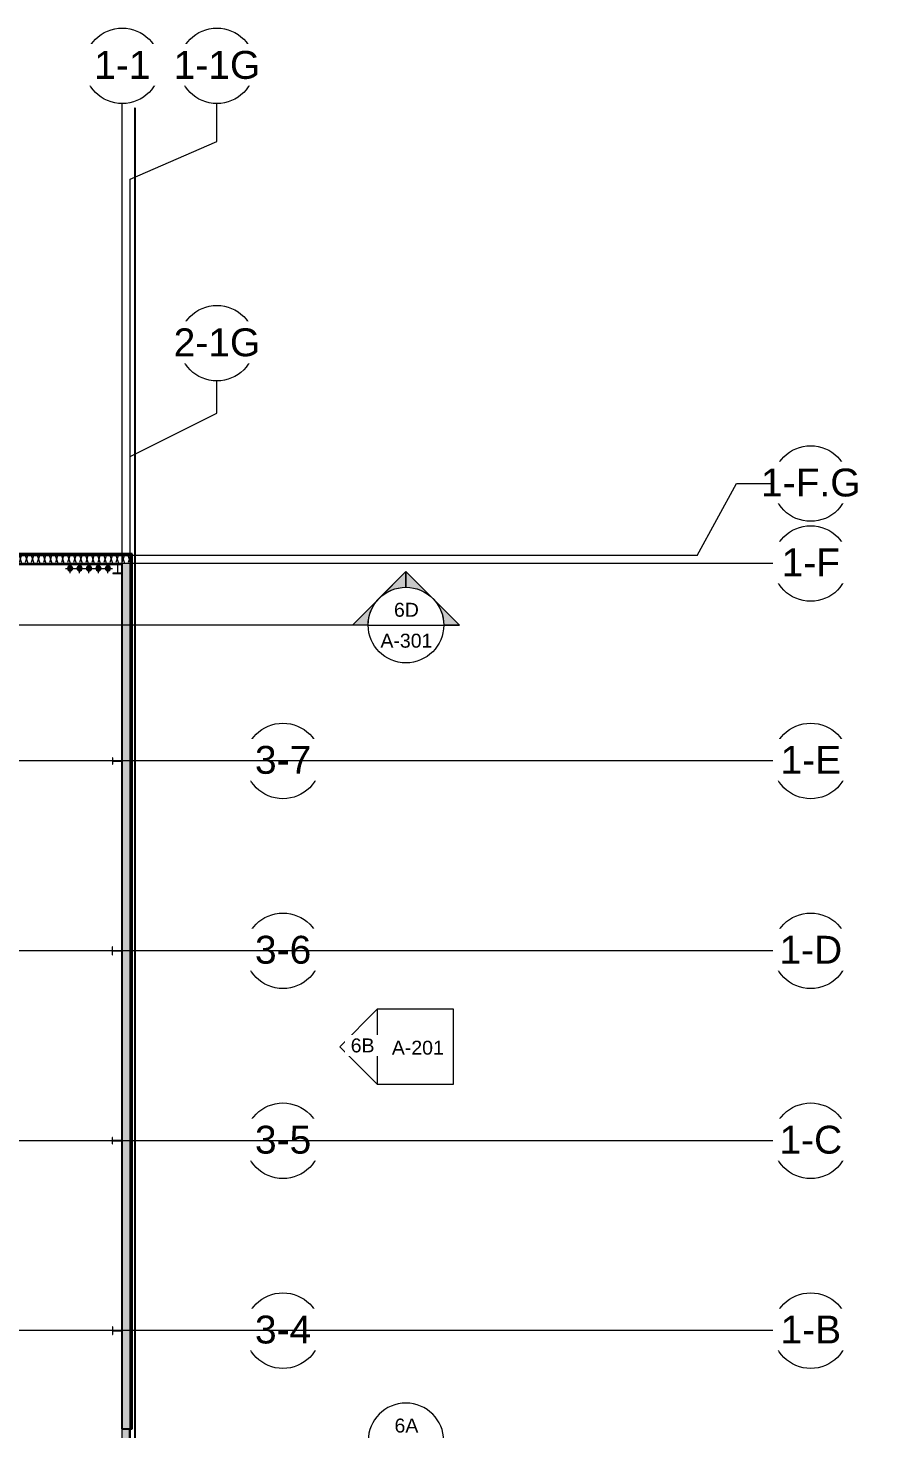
# Model space of a CAD drawing. Header units: inches. Extents: x 25369 to 33161, y -23509 to -20274.
# Drawn here: x 32081 to 33159, y -22234 to -20454 of the extents above; entities that cross this region are included whole.
import ezdxf

# ---------------------------------------------------------------- set-up
doc = ezdxf.new("R2010")
doc.units = ezdxf.units.IN
doc.header["$MEASUREMENT"] = 0
doc.linetypes.add('Grid Line 1_2_', pattern=[0.875, 0.5, -0.125, 0.125, -0.125])
doc.linetypes.add('Hidden', pattern=[0.28125, 0.1875, -0.09375])
for name, color, linetype, lineweight in [('A-PROP-SBCK', 71, 'Hidden', 25), ('A-WALL', 113, 'Continuous', 9), ('A-WALL-PATT', 111, 'Continuous', 25), ('E-POWR-CNTR', 130, 'Continuous', 9), ('E-POWR-RISE', 130, 'Continuous', 9), ('G-ANNO-SYMB', 111, 'Continuous', 9), ('S-BEAM', 12, 'Continuous', 9), ('S-COLS', 52, 'Continuous', 9), ('S-GRID', 1, 'Continuous', 9), ('S-GRID-IDEN', 1, 'Continuous', 9)]:
    doc.layers.add(name, color=color, linetype=linetype, lineweight=lineweight)
doc.styles.add('Arial', font='arial.ttf', dxfattribs={"height": 35.407186})
doc.styles.add('Arial_1', font='arial.ttf', dxfattribs={"height": 17.703593})
pattern_1 = [(45, (5929.126, 0), (-19.00703, 19.00703), []), (45, (5929.126, 28.8), (-19.00703, 19.00703), [])]
pattern_2 = [(161.57, (5930.086, 0.96), (-7.6802237, -0.0009796), [0, -54.643, 6.067, 0]), (18.43, (5928.166, 0.96), (-7.6802237, 0.0009796), [0, -54.643, 6.067, 0]), (108.43, (5930.086, 0.96), (3.8382953, -19.20136532), [18.211, -42.499]), (71.57, (5928.166, 0.96), (3.8382953, 19.20136532), [18.211, -42.499])]
pattern_3 = [(0, (5929.126, 0), (0, 24), []), (90, (5929.126, 0), (-24, 1e-15), [])]

# ---------------------------------------------------------------- blocks, each defined once
blk = doc.blocks.new('Girt_Z - 10_D-1236892-Overall Floor Plan')
at = {"layer": 'S-BEAM'}
for points in [[(26280.7, -22359.6), (26280.7, -22233.7), (26271.4, -22233.7), (26271.4, -22359.6), (26276.2, -22359.6)], [(26281.4, -22359.6), (26281.4, -22233.7), (26280.8, -22233.7), (26280.8, -22359.6)]]:
    blk.add_hatch(color=256, dxfattribs=at).paths.add_polyline_path(points, flags=0)
for p, q in [((26271.4, -22347.6), (26271.4, -22233.7)), ((26280.7, -22359.6), (26280.7, -22233.7)), ((26280.8, -22359.6), (26280.8, -22233.7)), ((26281.4, -22233.7), (26281.4, -22359.6)), ((26271.4, -22359.1), (26271.4, -22348)), ((26280.7, -22359.6), (26271.4, -22359.6)), ((26280.8, -22359.6), (26280.7, -22359.6)), ((26281.4, -22359.6), (26280.8, -22359.6))]:
    blk.add_line(p, q, dxfattribs=at)
blk = doc.blocks.new('Grid - Grid Head - Circle-14747-Overall Floor Plan')
at = {"layer": 'S-GRID-IDEN'}
blk.add_circle((0, 0), 0.25, dxfattribs=at)
blk = doc.blocks.new('Section - Section Head - Filled-1526-Overall Floor Plan')
at = {"layer": 'G-ANNO-SYMB'}
h = blk.add_hatch(color=256, dxfattribs=at)
edge = h.paths.add_edge_path(flags=0)
edge.add_line((-0.4268, 0.1768), (-0.25, 0.3536))
edge.add_line((-0.25, 0.3536), (-0.25, 0.25))
edge.add_arc((-0.25, 0), 0.25, 90, 135)
h = blk.add_hatch(color=256, dxfattribs=at)
edge = h.paths.add_edge_path(flags=0)
edge.add_arc((-0.25, 0), 0.25, 45, 90)
edge.add_line((-0.25, 0.25), (-0.25, 0.3536))
edge.add_line((-0.25, 0.3536), (-0.0732, 0.1768))
h = blk.add_hatch(color=256, dxfattribs=at)
edge = h.paths.add_edge_path(flags=0)
edge.add_arc((-0.25, 0), 0.2503, 137.9216, 180)
edge.add_line((-0.5003, 0), (-0.6036, 0))
edge.add_line((-0.6036, 0), (-0.4358, 0.1678))
h = blk.add_hatch(color=256, dxfattribs=at)
edge = h.paths.add_edge_path(flags=0)
edge.add_line((-0.0642, 0.1678), (0.1036, 0))
edge.add_line((0.1036, 0), (0.0003, 0))
edge.add_arc((-0.25, 0), 0.2503, 0, 42.0784)
for p, q in [((-0.25, 0.3536), (-0.6036, 0)), ((-0.25, 0.3536), (-0.4268, 0.1768)), ((-0.25, 0.3536), (0.1036, 0)), ((-0.25, 0.25), (-0.25, 0.3536)), ((-0.0732, 0.1768), (-0.25, 0.3536)), ((-0.25, 0.3536), (-0.25, 0.25)), ((-0.4358, 0.1678), (-0.6036, 0)), ((0.1036, 0), (-0.0642, 0.1678)), ((-0.6036, 0), (-0.5003, 0)), ((0.0003, 0), (0.1036, 0)), ((-0.5, 0), (-0.6036, 0)), ((0, 0), (0.1036, 0))]:
    blk.add_line(p, q, dxfattribs=at)
for radius, start, end in [(0.25, 360, 180), (0.25, 90, 135), (0.25, 45, 90), (0.2503, 137.9216, 180), (0.2503, 0, 42.0784), (0.25, 180, 360)]:
    blk.add_arc((-0.25, 0), radius, start, end, dxfattribs=at)
blk = doc.blocks.new('Elevation - Detail Number-93309-Overall Floor Plan')
at = {"layer": 'G-ANNO-SYMB'}
for p, q in [((-0.25, -0.25), (-0.25, 0.25)), ((-0.25, 0.25), (0.25, 0.25)), ((0.25, 0.25), (0.25, -0.25)), ((0.25, -0.25), (-0.25, -0.25))]:
    blk.add_line(p, q, dxfattribs=at)
blk = doc.blocks.new('Elevation - Detail Number-93036-Overall Floor Plan')
at = {"layer": 'G-ANNO-SYMB'}
for p, q in [((0, 0.25), (-0.25, 0)), ((0.25, 0), (0, 0.25)), ((-0.25, 0), (0.25, 0))]:
    blk.add_line(p, q, dxfattribs=at)

msp = doc.modelspace()

# ---------------------------------------------------------------- hatches: boundary and pattern name
at = {"layer": 'A-WALL'}
for points in [[(32213, -21123.3), (32213, -21121.8), (31910.1, -21121.8), (31910.1, -21123.3), (32211.5, -21123.3)], [(32199.8, -22233.7), (32200.5, -22233.7), (32200.5, -21135.1), (32199.8, -21135.1), (32199.8, -22104.4)]]:
    msp.add_hatch(color=256, dxfattribs=at).paths.add_polyline_path(points, flags=0)
at = {"layer": 'A-WALL', "lineweight": 5}
for points in [[(32213, -22233.7), (32213, -21123.3), (32211.5, -21123.3), (32211.5, -22233.7)], [(32200.5, -21135.1), (32200.5, -21134.3), (31910.1, -21134.3), (31910.1, -21135.1), (32199.8, -21135.1)]]:
    msp.add_hatch(color=256, dxfattribs=at).paths.add_polyline_path(points, flags=0)
at = {"layer": 'A-WALL-PATT', "lineweight": 9}
h = msp.add_hatch(dxfattribs=at)
h.set_pattern_fill('FP_18', color=256, style=0, pattern_type=2)
h.set_pattern_definition(pattern_3)
h.paths.add_polyline_path([(32211.5, -21124.3), (32211.5, -21123.3), (31910.1, -21123.3), (31910.1, -21124.3), (32210.5, -21124.3)], flags=0)
h = msp.add_hatch(dxfattribs=at)
h.set_pattern_fill('FP_16', color=256, style=0, pattern_type=2)
h.set_pattern_definition(pattern_2)
h.paths.add_polyline_path([(32210.5, -21134.3), (32210.5, -21124.3), (31910.1, -21124.3), (31910.1, -21134.3), (32205.4, -21134.3)], flags=0)
h = msp.add_hatch(dxfattribs=at)
h.set_pattern_fill('FP_18', color=256, style=0, pattern_type=2)
h.set_pattern_definition(pattern_3)
h.paths.add_polyline_path([(32211.5, -22233.7), (32211.5, -21124.3), (32210.5, -21124.3), (32210.5, -22233.7)], flags=0)
h = msp.add_hatch(dxfattribs=at)
h.set_pattern_fill('FP_16', color=256, style=0, pattern_type=2)
h.set_pattern_definition(pattern_2)
h.paths.add_polyline_path([(32210.5, -22233.7), (32210.5, -21134.3), (32200.5, -21134.3), (32200.5, -22233.7)], flags=0)
at = {"layer": 'E-POWR-RISE'}
for points in [[(32134.2, -21143.8), (32135.1, -21143.7), (32135.9, -21143.3), (32136.6, -21142.8), (32137.1, -21142.1), (32137.4, -21141.3), (32137.6, -21140.5), (32137.4, -21139.6), (32137.1, -21138.8), (32136.6, -21138.1), (32135.9, -21137.6), (32135.1, -21137.3), (32134.2, -21137.2), (32133.4, -21137.3), (32132.6, -21137.6), (32131.9, -21138.1), (32131.4, -21138.8), (32131, -21139.6), (32130.9, -21140.5), (32131, -21141.3), (32131.4, -21142.1), (32131.9, -21142.8), (32132.6, -21143.3), (32133.4, -21143.7)], [(32146.2, -21143.8), (32147.1, -21143.7), (32147.9, -21143.3), (32148.6, -21142.8), (32149.1, -21142.1), (32149.4, -21141.3), (32149.6, -21140.5), (32149.4, -21139.6), (32149.1, -21138.8), (32148.6, -21138.1), (32147.9, -21137.6), (32147.1, -21137.3), (32146.2, -21137.2), (32145.4, -21137.3), (32144.6, -21137.6), (32143.9, -21138.1), (32143.4, -21138.8), (32143, -21139.6), (32142.9, -21140.5), (32143, -21141.3), (32143.4, -21142.1), (32143.9, -21142.8), (32144.6, -21143.3), (32145.4, -21143.7)], [(32158.2, -21143.8), (32159.1, -21143.7), (32159.9, -21143.3), (32160.6, -21142.8), (32161.1, -21142.1), (32161.4, -21141.3), (32161.6, -21140.5), (32161.4, -21139.6), (32161.1, -21138.8), (32160.6, -21138.1), (32159.9, -21137.6), (32159.1, -21137.3), (32158.2, -21137.2), (32157.4, -21137.3), (32156.6, -21137.6), (32155.9, -21138.1), (32155.4, -21138.8), (32155, -21139.6), (32154.9, -21140.5), (32155, -21141.3), (32155.4, -21142.1), (32155.9, -21142.8), (32156.6, -21143.3), (32157.4, -21143.7)], [(32170.2, -21143.8), (32171.1, -21143.7), (32171.9, -21143.3), (32172.6, -21142.8), (32173.1, -21142.1), (32173.4, -21141.3), (32173.6, -21140.5), (32173.4, -21139.6), (32173.1, -21138.8), (32172.6, -21138.1), (32171.9, -21137.6), (32171.1, -21137.3), (32170.2, -21137.2), (32169.4, -21137.3), (32168.6, -21137.6), (32167.9, -21138.1), (32167.4, -21138.8), (32167, -21139.6), (32166.9, -21140.5), (32167, -21141.3), (32167.4, -21142.1), (32167.9, -21142.8), (32168.6, -21143.3), (32169.4, -21143.7)], [(32182.2, -21143.8), (32183.1, -21143.7), (32183.9, -21143.3), (32184.6, -21142.8), (32185.1, -21142.1), (32185.4, -21141.3), (32185.6, -21140.5), (32185.4, -21139.6), (32185.1, -21138.8), (32184.6, -21138.1), (32183.9, -21137.6), (32183.1, -21137.3), (32182.2, -21137.2), (32181.4, -21137.3), (32180.6, -21137.6), (32179.9, -21138.1), (32179.4, -21138.8), (32179, -21139.6), (32178.9, -21140.5), (32179, -21141.3), (32179.4, -21142.1), (32179.9, -21142.8), (32180.6, -21143.3), (32181.4, -21143.7)]]:
    msp.add_hatch(color=256, dxfattribs=at).paths.add_polyline_path(points, flags=0)
at = {"layer": 'S-COLS'}
h = msp.add_hatch(dxfattribs=at)
h.set_pattern_fill('FP_13', color=256, style=0, pattern_type=2)
h.set_pattern_definition(pattern_1)
h.paths.add_polyline_path([(32200.5, -21146.8), (32200.5, -21146.4), (32195.4, -21146.4), (32194.9, -21146.2), (32194.7, -21145.7), (32194.7, -21135.4), (32194.9, -21134.9), (32195.4, -21134.7), (32200.5, -21134.7), (32200.5, -21134.3), (32188.5, -21134.3), (32188.5, -21134.7), (32193.7, -21134.7), (32194.2, -21134.9), (32194.4, -21135.4), (32194.4, -21145.7), (32194.2, -21146.2), (32193.7, -21146.4), (32188.5, -21146.4), (32188.5, -21146.8)], flags=0)
h = msp.add_hatch(dxfattribs=at)
h.set_pattern_fill('FP_13', color=256, style=0, pattern_type=2)
h.set_pattern_definition(pattern_1)
h.paths.add_polyline_path([(32188.5, -21389.1), (32188.5, -21385.9), (32188.7, -21385.4), (32189.1, -21385.2), (32199.4, -21385.2), (32199.9, -21385.4), (32200.1, -21385.9), (32200.1, -21389.1), (32200.5, -21389.1), (32200.5, -21381.1), (32200.1, -21381.1), (32200.1, -21384.2), (32199.9, -21384.7), (32199.4, -21384.9), (32189.1, -21384.9), (32188.7, -21384.7), (32188.5, -21384.2), (32188.5, -21381.1), (32188, -21381.1), (32188, -21389.1)], flags=0)
h = msp.add_hatch(dxfattribs=at)
h.set_pattern_fill('FP_13', color=256, style=0, pattern_type=2)
h.set_pattern_definition(pattern_1)
h.paths.add_polyline_path([(32200.1, -21631.3), (32200.5, -21631.3), (32200.5, -21621.3), (32200.1, -21621.3), (32200.1, -21625.5), (32199.9, -21626), (32199.4, -21626.2), (32188.9, -21626.2), (32188.4, -21626), (32188.2, -21625.5), (32188.2, -21621.3), (32187.8, -21621.3), (32187.8, -21631.3), (32188.2, -21631.3), (32188.2, -21627.1), (32188.4, -21626.6), (32188.9, -21626.4), (32199.4, -21626.4), (32199.9, -21626.6), (32200.1, -21627.1)], flags=0)
h = msp.add_hatch(dxfattribs=at)
h.set_pattern_fill('FP_13', color=256, style=0, pattern_type=2)
h.set_pattern_definition(pattern_1)
h.paths.add_polyline_path([(32188.2, -21871.6), (32188.2, -21868.4), (32188.4, -21867.9), (32188.9, -21867.7), (32199.4, -21867.7), (32199.9, -21867.9), (32200.1, -21868.4), (32200.1, -21871.6), (32200.5, -21871.6), (32200.5, -21863.6), (32200.1, -21863.6), (32200.1, -21866.7), (32199.9, -21867.2), (32199.4, -21867.4), (32188.9, -21867.4), (32188.4, -21867.2), (32188.2, -21866.7), (32188.2, -21863.6), (32187.8, -21863.6), (32187.8, -21871.6)], flags=0)
h = msp.add_hatch(dxfattribs=at)
h.set_pattern_fill('FP_13', color=256, style=0, pattern_type=2)
h.set_pattern_definition(pattern_1)
h.paths.add_polyline_path([(32188.5, -22113.8), (32188.5, -22109.6), (32188.7, -22109.1), (32189.1, -22108.9), (32199.4, -22108.9), (32199.9, -22109.1), (32200.1, -22109.6), (32200.1, -22113.8), (32200.5, -22113.8), (32200.5, -22103.8), (32200.1, -22103.8), (32200.1, -22108), (32199.9, -22108.5), (32199.4, -22108.7), (32189.1, -22108.7), (32188.7, -22108.5), (32188.5, -22108), (32188.5, -22103.8), (32188, -22103.8), (32188, -22113.8)], flags=0)

# ---------------------------------------------------------------- linework, layer by layer
at = {"layer": 'A-PROP-SBCK'}
msp.add_line((32216.6, -20555), (32216.6, -23034), dxfattribs=at)
at = {"layer": 'A-WALL', "lineweight": 25}
for p, q in [((32213, -21121.8), (31897.9, -21121.8)), ((32213, -22233.7), (32213, -21121.8)), ((31948.8, -21135.1), (32199.8, -21135.1)), ((32199.8, -21135.1), (32199.8, -22233.7)), ((32199.8, -22233.7), (32213, -22233.7))]:
    msp.add_line(p, q, dxfattribs=at)
at = {"layer": 'A-WALL'}
for p, q in [((31897.9, -21123.3), (32211.5, -21123.3)), ((31897.9, -21124.3), (32210.5, -21124.3)), ((32210.5, -22233.7), (32210.5, -21124.3)), ((32211.5, -22233.7), (32211.5, -21123.3)), ((31897.9, -21134.3), (32200.5, -21134.3)), ((32200.5, -22233.7), (32200.5, -21134.3))]:
    msp.add_line(p, q, dxfattribs=at)
at = {"layer": 'E-POWR-CNTR'}
for p, q in [((32128.2, -21140.5), (32140.2, -21140.5)), ((32134.2, -21146.5), (32134.2, -21134.5)), ((32140.2, -21140.5), (32152.2, -21140.5)), ((32146.2, -21146.5), (32146.2, -21134.5)), ((32152.2, -21140.5), (32164.2, -21140.5)), ((32158.2, -21146.5), (32158.2, -21134.5)), ((32164.2, -21140.5), (32176.2, -21140.5)), ((32170.2, -21146.5), (32170.2, -21134.5)), ((32176.2, -21140.5), (32188.2, -21140.5)), ((32182.2, -21146.5), (32182.2, -21134.5))]:
    msp.add_line(p, q, dxfattribs=at)
at = {"layer": 'E-POWR-RISE'}
for centre, start, end in [((32134.2, -21140.5), 0, 180), ((32134.2, -21140.5), 180, 0), ((32146.2, -21140.5), 0, 180), ((32146.2, -21140.5), 180, 0), ((32158.2, -21140.5), 0, 180), ((32158.2, -21140.5), 180, 0), ((32170.2, -21140.5), 0, 180), ((32170.2, -21140.5), 180, 0), ((32182.2, -21140.5), 0, 180), ((32182.2, -21140.5), 180, 0)]:
    msp.add_arc(centre, 3.31, start, end, dxfattribs=at)
at = {"layer": 'G-ANNO-SYMB'}
for q in [(28701.8, -21212.5), (32608.7, -21212.5)]:
    msp.add_line((32512.7, -21212.5), q, dxfattribs=at)
at = {"layer": 'S-COLS', "lineweight": 15}
for p, q in [((32200.5, -21134.3), (32188.5, -21134.3)), ((32188.5, -21134.3), (32188.5, -21134.7)), ((32188.5, -21134.7), (32193.7, -21134.7)), ((32194.4, -21135.4), (32194.4, -21145.7)), ((32194.7, -21145.7), (32194.7, -21135.4)), ((32195.4, -21134.7), (32200.5, -21134.7)), ((32200.5, -21134.7), (32200.5, -21134.3)), ((32193.7, -21146.4), (32188.5, -21146.4)), ((32188.5, -21146.4), (32188.5, -21146.8)), ((32188.5, -21146.8), (32200.5, -21146.8)), ((32200.5, -21146.4), (32195.4, -21146.4)), ((32200.5, -21146.8), (32200.5, -21146.4)), ((32188.5, -21381.1), (32188, -21381.1)), ((32188, -21381.1), (32188, -21389.1)), ((32188, -21389.1), (32188.5, -21389.1)), ((32188.5, -21384.2), (32188.5, -21381.1)), ((32188.5, -21389.1), (32188.5, -21385.9)), ((32199.4, -21384.9), (32189.1, -21384.9)), ((32189.1, -21385.2), (32199.4, -21385.2)), ((32200.5, -21381.1), (32200.1, -21381.1)), ((32200.1, -21381.1), (32200.1, -21384.2)), ((32200.1, -21385.9), (32200.1, -21389.1)), ((32200.1, -21389.1), (32200.5, -21389.1)), ((32200.5, -21389.1), (32200.5, -21381.1)), ((32188.2, -21621.3), (32187.8, -21621.3)), ((32187.8, -21621.3), (32187.8, -21631.3)), ((32188.2, -21625.5), (32188.2, -21621.3)), ((32200.5, -21621.3), (32200.1, -21621.3)), ((32200.1, -21621.3), (32200.1, -21625.5)), ((32200.5, -21631.3), (32200.5, -21621.3)), ((32187.8, -21631.3), (32188.2, -21631.3)), ((32188.2, -21631.3), (32188.2, -21627.1)), ((32199.4, -21626.2), (32188.9, -21626.2)), ((32188.9, -21626.4), (32199.4, -21626.4)), ((32200.1, -21627.1), (32200.1, -21631.3)), ((32200.1, -21631.3), (32200.5, -21631.3)), ((32188.2, -21863.6), (32187.8, -21863.6)), ((32187.8, -21863.6), (32187.8, -21871.6)), ((32187.8, -21871.6), (32188.2, -21871.6)), ((32188.2, -21866.7), (32188.2, -21863.6)), ((32188.2, -21871.6), (32188.2, -21868.4)), ((32199.4, -21867.4), (32188.9, -21867.4)), ((32188.9, -21867.7), (32199.4, -21867.7)), ((32200.5, -21863.6), (32200.1, -21863.6)), ((32200.1, -21863.6), (32200.1, -21866.7)), ((32200.1, -21868.4), (32200.1, -21871.6)), ((32200.1, -21871.6), (32200.5, -21871.6)), ((32200.5, -21871.6), (32200.5, -21863.6)), ((32188.5, -22103.8), (32188, -22103.8)), ((32188, -22103.8), (32188, -22113.8)), ((32188, -22113.8), (32188.5, -22113.8)), ((32188.5, -22108), (32188.5, -22103.8)), ((32188.5, -22113.8), (32188.5, -22109.6)), ((32199.4, -22108.7), (32189.1, -22108.7)), ((32189.1, -22108.9), (32199.4, -22108.9)), ((32200.5, -22103.8), (32200.1, -22103.8)), ((32200.1, -22103.8), (32200.1, -22108)), ((32200.1, -22109.6), (32200.1, -22113.8)), ((32200.1, -22113.8), (32200.5, -22113.8)), ((32200.5, -22113.8), (32200.5, -22103.8))]:
    msp.add_line(p, q, dxfattribs=at)
for centre, start, end in [((32193.7, -21135.4), 0, 90), ((32195.4, -21135.4), 90, 180), ((32193.7, -21145.7), 270, 0), ((32195.4, -21145.7), 180, 270), ((32189.1, -21384.2), 180, 270), ((32189.1, -21385.9), 90, 180), ((32199.4, -21384.2), 270, 0), ((32199.4, -21385.9), 0, 90), ((32188.9, -21625.5), 180, 270), ((32188.9, -21627.1), 90, 180), ((32199.4, -21625.5), 270, 0), ((32199.4, -21627.1), 0, 90), ((32188.9, -21866.7), 180, 270), ((32188.9, -21868.4), 90, 180), ((32199.4, -21866.7), 270, 0), ((32199.4, -21868.4), 0, 90), ((32189.1, -22108), 180, 270), ((32189.1, -22109.6), 90, 180), ((32199.4, -22108), 270, 0), ((32199.4, -22109.6), 0, 90)]:
    msp.add_arc(centre, 0.691, start, end, dxfattribs=at)
at = {"layer": 'S-GRID', "linetype": 'Grid Line 1_2_'}
for p, q in [((32200.5, -22389.6), (32200.5, -20550.1)), ((32210.5, -22999.8), (32210.5, -20646.1)), ((32210.5, -23317.2), (32210.5, -20998.4)), ((32930.6, -21124.3), (28677.1, -21124.3))]:
    msp.add_line(p, q, dxfattribs=at)
at = {"layer": 'S-GRID'}
for p, q in [((32320.7, -20598.1), (32320.7, -20550.1)), ((32210.5, -20646.1), (32320.7, -20598.1)), ((32320.7, -20943.1), (32320.7, -20902.4)), ((32210.5, -20998.4), (32320.7, -20943.1)), ((32930.6, -21124.3), (32980.3, -21032.7))]:
    msp.add_line(p, q, dxfattribs=at)

# ---------------------------------------------------------------- block references
at = {"layer": 'G-ANNO-SYMB', "extrusion": (0, 0, -1), "xscale": 191.9999999999999, "yscale": 191.9999999999999, "zscale": 191.9999999999999}
msp.add_blockref('Section - Section Head - Filled-1526-Overall Floor Plan', (-32512.7, -21212.5), dxfattribs=at)
at = {"layer": 'G-ANNO-SYMB', "xscale": 191.9999999999999, "yscale": 191.9999999999999, "zscale": 191.9999999999999}
msp.add_blockref('Elevation - Detail Number-93309-Overall Floor Plan', (32572.6, -21748.2), dxfattribs=at)
at = {"layer": 'G-ANNO-SYMB', "xscale": 191.9999999999999, "yscale": 191.9999999999999, "zscale": 191.9999999999999, "rotation": 180}
msp.add_blockref('Section - Section Head - Filled-1526-Overall Floor Plan', (32512.7, -22248.8), dxfattribs=at)
at = {"layer": 'S-BEAM'}
msp.add_blockref('Girt_Z - 10_D-1236892-Overall Floor Plan', (5929.1, 0), dxfattribs=at)
at = {"layer": 'S-GRID-IDEN', "xscale": 191.9999999999999, "yscale": 191.9999999999999, "zscale": 191.9999999999999}
for p in [(32320.7, -20502.1), (32320.7, -20854.4)]:
    msp.add_blockref('Grid - Grid Head - Circle-14747-Overall Floor Plan', p, dxfattribs=at)
for p, rotation in [((33074.6, -21032.7), 89.99999999999982), ((33074.6, -21134.3), 89.99999999999982), ((32404.5, -21385.1), 89.99999999999984), ((33074.6, -21385.1), 89.99999999999984), ((32404.5, -21626.3), 89.99999999999984), ((33074.6, -21626.3), 89.99999999999984), ((32404.5, -21867.6), 89.99999999999984), ((33074.6, -21867.6), 89.99999999999984), ((32404.5, -22108.8), 89.99999999999984), ((33074.6, -22108.8), 89.99999999999984)]:
    msp.add_blockref('Grid - Grid Head - Circle-14747-Overall Floor Plan', p, dxfattribs=dict(at, rotation=rotation))

# ---------------------------------------------------------------- texts
at = {"layer": 'G-ANNO-SYMB', "char_height": 17.7, "attachment_point": 2, "line_spacing_factor": 0.938532, "style": 'Arial_1'}
for s, insert, width in [('6D', (32561.3, -21184.2), 37.584), ('A-301', (32561.3, -21223.5), 78.624), ('6A', (32561.3, -22220.5), 36.072)]:
    msp.add_mtext(s, dxfattribs=dict(at, insert=insert, width=width))

# ---------------------------------------------------------------- next in the draw order: texts
at = {"layer": 'G-ANNO-SYMB', "insert": (32575.8, -21740.5), "char_height": 17.7, "width": 78.624, "attachment_point": 2, "line_spacing_factor": 0.938532, "style": 'Arial_1', "bg_fill": 3, "box_fill_scale": 1.25, "bg_fill_color": 0, "bg_fill_transparency": 0}
msp.add_mtext('A-201', dxfattribs=at)
at = {"layer": 'S-GRID-IDEN', "char_height": 35.41, "attachment_point": 2, "line_spacing_factor": 0.938532, "style": 'Arial', "bg_fill": 3, "box_fill_scale": 1.25, "bg_fill_color": 0, "bg_fill_transparency": 0}
for s, insert, width in [('1-1G', (32320.7, -20483.2), 130.896), ('2-1G', (32320.7, -20835.6), 130.896), ('1-F.G', (33074.8, -21013.7), 150.336), ('1-F', (33074.8, -21115.2), 88.128), ('3-7', (32404.7, -21366), 85.104), ('1-E', (33074.8, -21366), 91.584), ('3-6', (32404.7, -21607.2), 85.104), ('1-D', (33074.8, -21607.2), 94.608), ('3-5', (32404.7, -21848.5), 85.104), ('1-C', (33074.8, -21848.5), 94.608), ('3-4', (32404.7, -22089.7), 85.104), ('1-B', (33074.8, -22089.7), 91.584)]:
    msp.add_mtext(s, dxfattribs=dict(at, insert=insert, width=width))

# ---------------------------------------------------------------- next in the draw order: linework, layer by layer
at = {"layer": 'S-GRID'}
msp.add_line((32980.3, -21032.7), (33026.6, -21032.7), dxfattribs=at)
at = {"layer": 'S-GRID', "linetype": 'Grid Line 1_2_'}
for p, q in [((33026.6, -21134.3), (28677.1, -21134.3)), ((32356.5, -21385.1), (27400.5, -21385.1)), ((33026.6, -21385.1), (27857.1, -21385.1)), ((32356.5, -21626.3), (27400.5, -21626.3)), ((33026.6, -21626.3), (27857.1, -21626.3)), ((32356.5, -21867.6), (27400.5, -21867.6)), ((33026.6, -21867.6), (27857.1, -21867.6)), ((32356.5, -22108.8), (27400.5, -22108.8)), ((33026.6, -22108.8), (27857.1, -22108.8))]:
    msp.add_line(p, q, dxfattribs=at)

# ---------------------------------------------------------------- next in the draw order: block references
at = {"layer": 'G-ANNO-SYMB', "xscale": 191.9999999999999, "yscale": 191.9999999999999, "zscale": 191.9999999999999, "rotation": 90}
msp.add_blockref('Elevation - Detail Number-93036-Overall Floor Plan', (32524.6, -21748.2), dxfattribs=at)
at = {"layer": 'S-GRID-IDEN', "xscale": 191.9999999999999, "yscale": 191.9999999999999, "zscale": 191.9999999999999}
msp.add_blockref('Grid - Grid Head - Circle-14747-Overall Floor Plan', (32200.5, -20502.1), dxfattribs=at)

# ---------------------------------------------------------------- next in the draw order: texts
at = {"layer": 'G-ANNO-SYMB', "insert": (32505.7, -21737.6), "char_height": 17.7, "width": 36.072, "attachment_point": 2, "line_spacing_factor": 0.938532, "style": 'Arial_1', "bg_fill": 3, "box_fill_scale": 1.25, "bg_fill_color": 0, "bg_fill_transparency": 0}
msp.add_mtext('6B', dxfattribs=at)
at = {"layer": 'S-GRID-IDEN', "insert": (32200.5, -20483.2), "char_height": 35.41, "width": 85.104, "attachment_point": 2, "line_spacing_factor": 0.938532, "style": 'Arial', "bg_fill": 3, "box_fill_scale": 1.25, "bg_fill_color": 0, "bg_fill_transparency": 0}
msp.add_mtext('1-1', dxfattribs=at)

doc.saveas('drawing.dxf')
